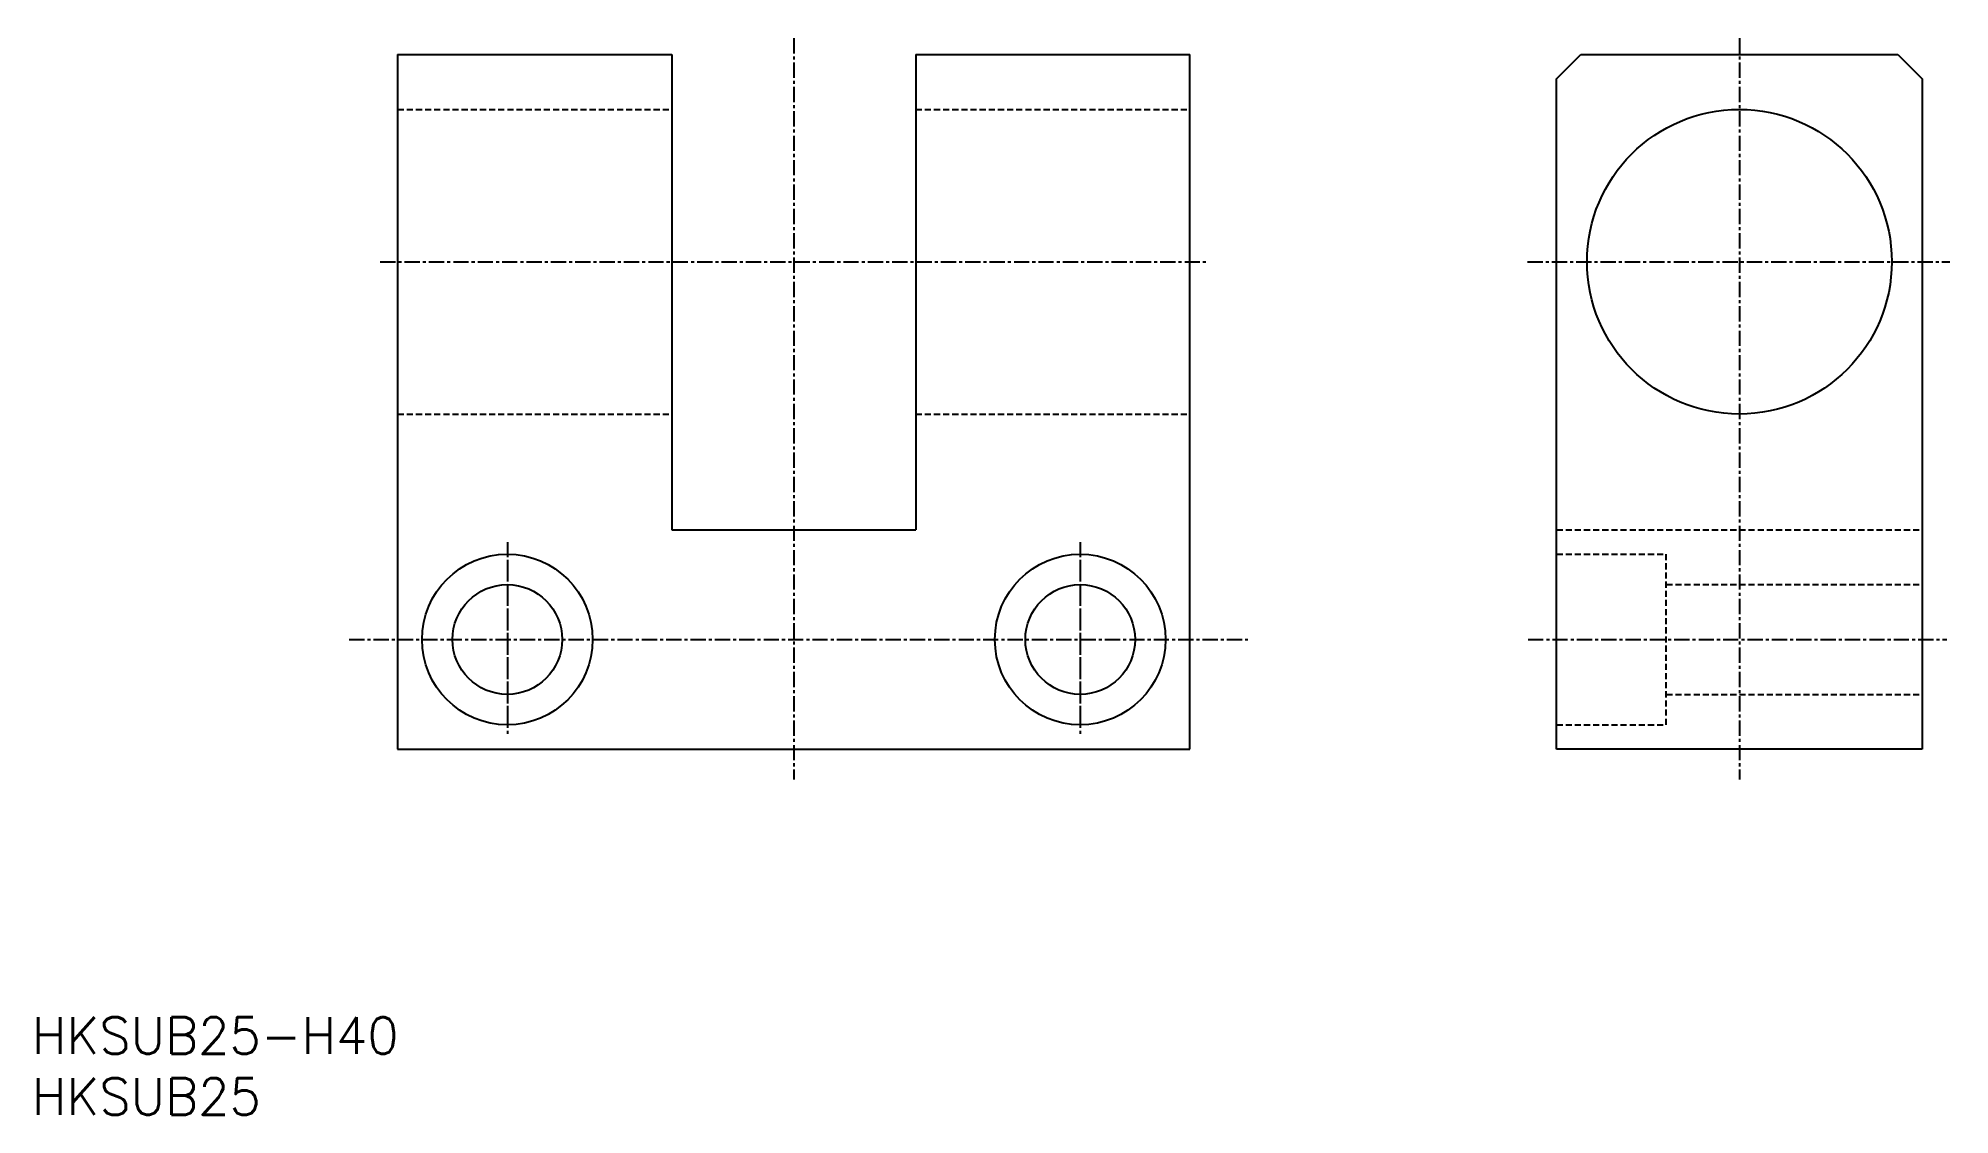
# Model space of a CAD drawing. Extents: x 1 to 157, y 0 to 88.
import ezdxf

# ---------------------------------------------------------------- set-up
doc = ezdxf.new("R2010")
doc.units = 0
doc.linetypes.add('CENTER', pattern=[2, 1.25, -0.25, 0.25, -0.25])
doc.linetypes.add('DASHED', pattern=[0.75, 0.5, -0.25])
doc.layers.get('0').update_dxf_attribs({"linetype": 'CONTINUOUS'})
doc.layers.add('CENTER', color=1, linetype='CENTER')
doc.styles.get("Standard").update_dxf_attribs({"font": 'txt.shx'})

# ---------------------------------------------------------------- blocks, each defined once
blk = doc.blocks.new('*U12')
at = {"color": 7, "linetype": 'CONTINUOUS'}
blk.add_text('HKSUB25', height=3, dxfattribs=at).set_placement((0, 0))
blk = doc.blocks.new('*U13')
at = {"color": 7, "linetype": 'CONTINUOUS'}
blk.add_text('HKSUB25-H40', height=3, dxfattribs=at).set_placement((0, 5))

msp = doc.modelspace()

# ---------------------------------------------------------------- linework, layer by layer
at = {"color": 7, "linetype": 'CONTINUOUS'}
for p, q in [((30, 87), (30, 30)), ((30, 87), (52.5, 87)), ((52.5, 87), (52.5, 48)), ((72.5, 87), (72.5, 48)), ((72.5, 87), (95, 87)), ((95, 30), (95, 87)), ((125.08, 85), (127.08, 87)), ((127.08, 87), (153.08, 87)), ((153.08, 87), (155.08, 85)), ((125.08, 30), (125.08, 85)), ((155.08, 85), (155.08, 30)), ((52.5, 48), (72.5, 48)), ((30, 30), (95, 30)), ((155.08, 30), (125.08, 30))]:
    msp.add_line(p, q, dxfattribs=at)
at = {"color": 3, "linetype": 'DASHED'}
for p, q in [((30, 82.5), (52.5, 82.5)), ((72.5, 82.5), (95, 82.5)), ((30, 57.5), (52.5, 57.5)), ((72.5, 57.5), (95, 57.5)), ((125.08, 48), (155.08, 48)), ((125.08, 46), (134.08, 46)), ((134.08, 32), (134.08, 46)), ((134.08, 43.5), (155.08, 43.5)), ((134.08, 34.5), (155.08, 34.5)), ((125.08, 32), (134.08, 32))]:
    msp.add_line(p, q, dxfattribs=at)
at = {"color": 7, "linetype": 'CONTINUOUS'}
for centre, radius in [((140.08, 70), 12.5), ((39, 39), 7), ((86, 39), 7), ((39, 39), 4.5), ((86, 39), 4.5)]:
    msp.add_circle(centre, radius, dxfattribs=at)
at = {"layer": 'CENTER', "color": 1, "linetype": 'CENTER'}
for p, q in [((62.5, 88.34), (62.5, 27.52)), ((140.08, 88.34), (140.08, 27.52)), ((28.57, 70), (96.3, 70)), ((122.69, 70), (157.34, 70)), ((39, 47), (39, 31)), ((39, 45.55), (39, 32.08)), ((86, 47), (86, 31)), ((86, 45.55), (86, 32.08)), ((26.03, 39), (99.76, 39)), ((122.74, 39), (157.09, 39))]:
    msp.add_line(p, q, dxfattribs=at)

# ---------------------------------------------------------------- block references
at = {"color": 7, "linetype": 'CONTINUOUS'}
for name in ['*U13', '*U12']:
    msp.add_blockref(name, (0, 0), dxfattribs=at)

doc.saveas('drawing.dxf')
